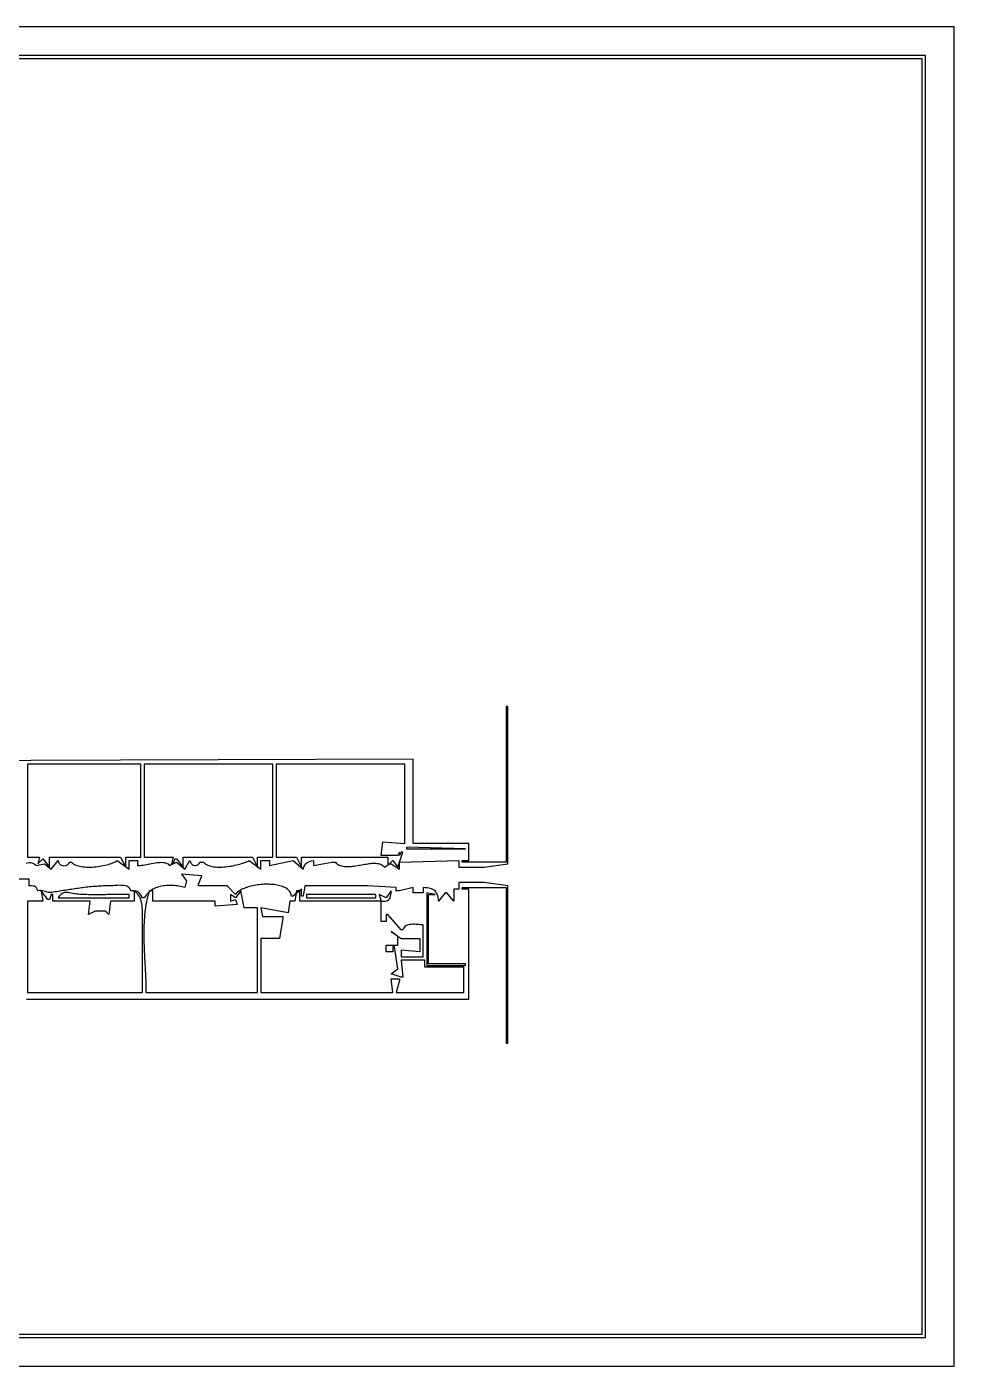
# Model space of a CAD drawing. Header units: metres. Extents: x 0 to 1224, y 0 to 792.
# Drawn here: x 676 to 1224, y 0 to 792 of the extents above; entities that cross this region are included whole.
import ezdxf

# ---------------------------------------------------------------- set-up
doc = ezdxf.new("R2010")
doc.units = ezdxf.units.M

msp = doc.modelspace()

# ---------------------------------------------------------------- linework, layer by layer
for points in [[(0, 792), (0, 0), (1224, 0), (1224, 792), (0, 792)], [(35, 775), (35, 17), (1207, 17), (1207, 775), (35, 775)], [(37, 773), (37, 19), (1205, 19), (1205, 773), (37, 773)], [(675.143, 297.5223), (676.0169, 297.681), (676.8639, 297.7748), (677.6772, 297.7862), (678.45, 297.6979), (679.1755, 297.4925), (679.8468, 297.1526), (680.4572, 296.6609), (681, 296), (686, 297), (690, 294), (694, 299), (694.2985, 298.0816), (694.7483, 297.3217), (695.3214, 296.7228), (695.9901, 296.287), (696.7262, 296.0168), (697.5021, 295.9143), (698.2897, 295.9819), (699.0612, 296.222), (699.7887, 296.6368), (700.4442, 297.2287), (701, 298), (702, 298), (702.4906, 297.5122), (703.0617, 297.0744), (703.7079, 296.6851), (704.4235, 296.3427), (705.2027, 296.0457), (706.0402, 295.7927), (706.9302, 295.5821), (707.8671, 295.4124), (708.8453, 295.2822), (709.8593, 295.1899), (710.9034, 295.134), (711.9719, 295.1131), (713.0594, 295.1256), (714.1601, 295.17), (715.2685, 295.2449), (716.3789, 295.3487), (717.4858, 295.4799), (718.5835, 295.6371), (719.6665, 295.8187), (720.7291, 296.0232), (721.7657, 296.2492), (722.7706, 296.4951), (723.7384, 296.7595), (724.6634, 297.0407), (725.5399, 297.3374), (726.3625, 297.6481), (727.1253, 297.9712), (727.8229, 298.3052), (728.4497, 298.6486), (729, 299), (736, 294), (736, 299), (741, 299), (741, 296), (741.7554, 296.026), (742.5717, 296.099), (743.4412, 296.2117), (744.3565, 296.3566), (745.3097, 296.5262), (746.2936, 296.7132), (747.3003, 296.91), (748.3224, 297.1094), (749.3523, 297.3038), (750.3824, 297.4858), (751.4051, 297.648), (752.4128, 297.783), (753.398, 297.8833), (754.353, 297.9415), (755.2704, 297.9501), (756.1425, 297.9018), (756.9618, 297.7892), (757.7206, 297.6047), (758.4114, 297.3409), (759.0266, 296.9905), (759.5587, 296.546), (760, 296), (764, 298), (769, 294), (772, 299), (772.299, 298.0562), (772.7372, 297.2859), (773.2875, 296.6945), (773.9226, 296.287), (774.6157, 296.0688), (775.3395, 296.0451), (776.0669, 296.2211), (776.7708, 296.6021), (777.4242, 297.1933), (778, 298), (779, 298), (780, 298), (780.5134, 297.4858), (781.1009, 297.0283), (781.7576, 296.6255), (782.4782, 296.2753), (783.2576, 295.9756), (784.0909, 295.7246), (784.9729, 295.5201), (785.8984, 295.3601), (786.8625, 295.2426), (787.8601, 295.1656), (788.886, 295.127), (789.9352, 295.1248), (791.0026, 295.157), (792.083, 295.2216), (793.1715, 295.3164), (794.2629, 295.4396), (795.3521, 295.589), (796.4341, 295.7627), (797.5037, 295.9586), (798.5559, 296.1747), (799.5855, 296.4089), (800.5876, 296.6593), (801.557, 296.9238), (802.4886, 297.2004), (803.3773, 297.487), (804.2181, 297.7816), (805.0058, 298.0823), (805.7355, 298.3869), (806.4019, 298.6935), (807, 299), (814, 294), (814, 299), (819, 299), (819, 296), (833, 299), (839, 294), (839.4142, 295.194), (839.8794, 296.1744), (840.4182, 296.9666), (841.0528, 297.5963), (841.8059, 298.0889), (842.6998, 298.4701), (843.757, 298.7652), (845, 299), (845, 296), (856, 298), (857, 298), (858, 298), (858.5127, 297.4751), (859.0688, 297.02), (859.6658, 296.631), (860.3011, 296.3043), (860.9721, 296.0361), (861.6764, 295.8228), (862.4114, 295.6605), (863.1745, 295.5455), (863.9633, 295.4741), (864.7753, 295.4425), (865.6078, 295.447), (866.4583, 295.4837), (867.3244, 295.5491), (868.2035, 295.6393), (869.093, 295.7506), (869.9905, 295.8792), (870.8934, 296.0213), (871.7991, 296.1733), (872.7052, 296.3314), (873.6091, 296.4919), (874.5083, 296.6509), (875.4002, 296.8048), (876.2823, 296.9497), (877.1521, 297.0821), (878.007, 297.198), (878.8446, 297.2937), (879.6623, 297.3656), (880.4575, 297.4098), (881.2277, 297.4227), (881.9705, 297.4003), (882.6832, 297.3392), (883.3633, 297.2353), (884.0084, 297.0851), (884.6158, 296.8848), (885.1831, 296.6306), (885.7077, 296.3187), (886.187, 295.9455), (886.6186, 295.5072), (887, 295), (890, 297), (891, 297), (896, 294), (896, 298), (931, 299), (931, 295), (946, 295), (960, 297), (960, 390), (959, 390), (959, 298), (933, 298), (933, 299), (937, 299), (937, 309), (904, 309), (904, 359), (731, 358.3349), (625, 358)], [(676, 356), (676, 301), (683, 301), (682, 297), (685, 300), (689, 295), (689, 301), (731, 301), (734, 295), (734, 301), (743, 301), (743, 356), (676, 356)], [(745, 356), (745, 301), (762, 301), (761, 297), (762, 297), (763, 300), (764, 300), (768, 295), (768, 301), (809, 301), (812, 295), (812, 301), (821, 301), (821, 356), (745, 356)], [(823, 356), (823, 301), (835, 301), (838, 295), (838, 301), (889, 301), (889, 297), (890, 297), (892, 299), (895, 295), (898, 304), (897, 304), (896, 302), (896, 304), (895, 302), (885, 302), (886, 310), (899, 309), (899, 356), (823, 356)], [(900, 307), (900, 306), (935, 306), (900, 307)], [(675.2806, 217.0137), (676, 217), (726, 217), (937, 217), (937, 282), (933, 282), (933, 283), (959, 283), (959, 191), (960, 191), (960, 284), (946, 286), (931, 286), (931, 282), (928, 282), (928, 275), (924, 280), (923, 280), (919, 275), (918.9241, 276.1874), (918.7779, 277.2538), (918.5602, 278.2055), (918.2701, 279.0489), (917.9065, 279.7902), (917.4684, 280.4361), (916.9547, 280.9927), (916.3644, 281.4665), (915.6964, 281.8638), (914.9498, 282.1911), (914.1234, 282.4547), (913.2163, 282.661), (912.2274, 282.8164), (911.1556, 282.9273), (910, 283), (910, 280), (904, 280), (904, 283), (896, 281), (895, 281), (894, 281), (894, 283), (876.9992, 283.9846), (840, 284), (839, 278), (838, 278), (838, 282), (833, 278), (832, 278), (831.9096, 278.6477), (831.7465, 279.261), (831.5138, 279.8404), (831.2145, 280.3863), (830.8517, 280.8991), (830.4284, 281.3794), (829.9477, 281.8275), (829.4127, 282.2439), (828.8264, 282.6291), (828.1918, 282.9834), (827.512, 283.3074), (826.7902, 283.6015), (826.0292, 283.8661), (825.2323, 284.1017), (824.4023, 284.3087), (823.5425, 284.4876), (822.6558, 284.6389), (821.7454, 284.7629), (820.8142, 284.8601), (819.8653, 284.931), (818.9018, 284.9761), (817.9267, 284.9957), (816.9431, 284.9903), (815.9541, 284.9603), (814.9627, 284.9063), (813.9719, 284.8287), (812.9848, 284.7278), (812.0045, 284.6042), (811.034, 284.4583), (810.0764, 284.2905), (809.1347, 284.1014), (808.2121, 283.8913), (807.3114, 283.6606), (806.4359, 283.41), (805.5885, 283.1397), (804.7724, 282.8502), (803.9905, 282.542), (803.2459, 282.2156), (802.5418, 281.8713), (801.881, 281.5096), (801.2668, 281.1311), (800.7021, 280.736), (800.19, 280.3249), (799.7336, 279.8983), (799.3359, 279.4564), (799, 279), (794, 284), (777, 284), (777, 285), (779, 290), (767, 291), (770, 287), (769, 283), (768.1524, 283.2373), (767.2835, 283.4543), (766.396, 283.6496), (765.4921, 283.822), (764.5746, 283.9703), (763.6458, 284.0931), (762.7084, 284.1892), (761.7649, 284.2574), (760.8178, 284.2964), (759.8695, 284.3049), (758.9227, 284.2816), (757.9798, 284.2254), (757.0434, 284.1349), (756.116, 284.0089), (755.2001, 283.8461), (754.2982, 283.6453), (753.413, 283.4052), (752.5468, 283.1246), (751.7022, 282.8021), (750.8817, 282.4365), (750.0879, 282.0266), (749.3233, 281.5711), (748.5904, 281.0688), (747.8917, 280.5183), (747.2298, 279.9184), (746.6071, 279.2679), (746.0262, 278.5655), (745.4897, 277.8099), (745, 277), (744, 277), (743.397, 278.025), (742.8079, 278.9004), (742.2081, 279.6279), (741.5729, 280.2096), (740.8775, 280.6475), (740.0972, 280.9435), (739.2073, 281.0996), (738.1831, 281.1178), (737, 281), (736.7477, 281.7885), (736.3665, 282.4482), (735.8695, 282.9897), (735.2695, 283.4233), (734.5795, 283.7594), (733.8125, 284.0086), (732.9815, 284.1813), (732.0993, 284.288), (731.179, 284.339), (730.2336, 284.3449), (729.276, 284.3161), (728.3191, 284.263), (727.376, 284.1962), (726.4595, 284.126), (725.5827, 284.063), (724.7585, 284.0174), (724, 284), (722.9227, 283.9943), (721.8564, 283.9777), (720.8007, 283.9504), (719.7549, 283.913), (718.7184, 283.8659), (717.6906, 283.8094), (716.671, 283.7439), (715.659, 283.6699), (714.6539, 283.5879), (713.6552, 283.4981), (712.6624, 283.4011), (711.6747, 283.2971), (710.6917, 283.1868), (709.7128, 283.0704), (708.7373, 282.9483), (707.7647, 282.8211), (706.7944, 282.6891), (705.8258, 282.5526), (704.8583, 282.4122), (703.8914, 282.2683), (702.9244, 282.1212), (701.9568, 281.9714), (700.988, 281.8192), (700.0173, 281.6652), (699.0443, 281.5096), (698.0683, 281.353), (697.0888, 281.1958), (696.1051, 281.0382), (695.1167, 280.8809), (694.123, 280.7241), (693.1234, 280.5683), (692.1173, 280.4139), (691.1041, 280.2614), (690.0833, 280.1111), (689.0872, 280.0534), (688.178, 280.1519), (687.329, 280.3565), (686.5135, 280.617), (685.7046, 280.8831), (684.8756, 281.1046), (683.9996, 281.2314), (683.05, 281.2132), (682, 281), (681.674, 282.1243), (681.2462, 282.919), (680.6998, 283.4426), (680.0186, 283.7538), (679.1858, 283.9113), (678.1851, 283.9738), (677, 284), (677, 288), (670, 288)], [(684, 281), (685, 275), (676, 275), (676, 221), (744, 221), (744, 264), (744.0031, 264.8892), (744.0093, 265.8011), (744.0135, 266.7311), (744.0109, 267.6747), (743.9964, 268.6276), (743.9652, 269.5853), (743.9123, 270.5433), (743.8328, 271.4972), (743.7216, 272.4425), (743.5739, 273.3747), (743.3848, 274.2895), (743.1492, 275.1823), (742.8622, 276.0486), (742.5189, 276.8842), (742.1144, 277.6844), (741.6437, 278.4449), (741.1018, 279.1611), (740.4839, 279.8287), (739.7849, 280.4431), (739, 281), (739, 275), (725, 275), (724, 267), (722, 269), (717, 269), (716, 269), (712, 267), (713, 275), (691, 275), (691, 279), (690, 279), (689, 276), (688, 276), (684, 281)], [(694, 277), (736, 277), (736, 279), (735.0042, 278.9983), (734.0074, 278.9934), (733.0097, 278.9858), (732.0112, 278.9757), (731.0119, 278.9636), (730.012, 278.9497), (729.0114, 278.9345), (728.0103, 278.9182), (727.0088, 278.9013), (726.0068, 278.8841), (725.0045, 278.867), (724.002, 278.8502), (722.9993, 278.8342), (721.9966, 278.8193), (720.9938, 278.8059), (719.991, 278.7943), (718.9884, 278.785), (717.986, 278.7781), (716.9839, 278.7741), (715.9821, 278.7734), (714.9808, 278.7763), (713.9799, 278.7832), (712.9796, 278.7943), (711.98, 278.8101), (710.9811, 278.831), (709.983, 278.8572), (708.9857, 278.8892), (707.9894, 278.9272), (706.9941, 278.9717), (706, 279.0231), (705.0932, 279.1026), (704.2059, 279.2293), (703.3383, 279.3873), (702.4907, 279.5605), (701.6635, 279.733), (700.857, 279.8886), (700.0714, 280.0115), (699.3072, 280.0856), (698.5646, 280.0948), (697.844, 280.0232), (697.1457, 279.8548), (696.4701, 279.5735), (695.8173, 279.1634), (695.1878, 278.6085), (694.5819, 277.8927), (694, 277)], [(748, 281), (747.7144, 280.1279), (747.4445, 279.2461), (747.1898, 278.3549), (746.9501, 277.4545), (746.725, 276.5453), (746.514, 275.6276), (746.3168, 274.7017), (746.1331, 273.7678), (745.9625, 272.8264), (745.8046, 271.8776), (745.659, 270.9219), (745.5254, 269.9595), (745.4035, 268.9907), (745.2927, 268.0158), (745.1929, 267.0352), (745.1035, 266.0491), (745.0243, 265.0579), (744.9549, 264.0618), (744.8949, 263.0612), (744.8439, 262.0563), (744.8016, 261.0476), (744.7676, 260.0352), (744.7415, 259.0195), (744.723, 258.0008), (744.7117, 256.9794), (744.7072, 255.9556), (744.7092, 254.9297), (744.7173, 253.9021), (744.7312, 252.873), (744.7503, 251.8427), (744.7745, 250.8116), (744.8033, 249.7799), (744.8364, 248.7479), (744.8734, 247.7161), (744.9139, 246.6846), (744.9575, 245.6538), (745.004, 244.6239), (745.0528, 243.5954), (745.1037, 242.5684), (745.1564, 241.5434), (745.2103, 240.5205), (745.2652, 239.5002), (745.3206, 238.4827), (745.3763, 237.4683), (745.4318, 236.4574), (745.4868, 235.4502), (745.541, 234.4471), (745.5938, 233.4483), (745.6451, 232.4542), (745.6944, 231.465), (745.7413, 230.4811), (745.7855, 229.5028), (745.8266, 228.5304), (745.8642, 227.5642), (745.898, 226.6045), (745.9276, 225.6516), (745.9527, 224.7058), (745.9728, 223.7674), (745.9876, 222.8368), (745.9968, 221.9142), (746, 221), (812, 221), (812, 271), (804, 271), (802, 281), (799, 277), (796, 279), (796, 275), (799, 276), (800, 273), (787, 272), (787, 275), (750, 275), (750, 281), (748, 281)], [(835, 281), (834, 275), (831, 275), (830, 268), (814, 271), (815, 266), (827, 266), (827, 265), (825, 253), (814, 253), (814, 221), (892, 221), (891, 229), (896, 229), (896, 228), (894, 221), (934, 221), (934, 236), (911, 236), (911, 240), (897, 240), (898, 230), (897, 230), (891, 232), (895, 235), (893, 248), (892, 248), (892, 245), (888, 245), (888, 249), (895, 249), (895, 254), (891, 257), (897, 253), (908, 253), (908, 245), (897, 246), (897, 242), (910, 242), (910, 261), (909.218, 261.0182), (908.3789, 261.0649), (907.4959, 261.1281), (906.582, 261.1958), (905.6505, 261.2561), (904.7146, 261.2969), (903.7872, 261.3063), (902.8817, 261.2723), (902.0111, 261.1829), (901.1886, 261.0261), (900.4273, 260.79), (899.7404, 260.4626), (899.1411, 260.0318), (898.6425, 259.4858), (898.2577, 258.8125), (898, 258), (897, 258), (889, 267), (888, 267), (888, 263), (885, 263), (885, 275), (886.233, 274.9501), (887.2871, 275.007), (888.176, 275.1748), (888.9136, 275.4576), (889.5136, 275.8595), (889.99, 276.3845), (890.3565, 277.0367), (890.6269, 277.8203), (890.8151, 278.7393), (890.9348, 279.7978), (891, 281), (888, 277), (884, 279), (885, 275), (837, 275), (837, 281), (835, 281)], [(841, 279), (841, 277), (882, 277), (882, 279), (841, 279)], [(912, 280), (912, 237), (935, 237), (935, 238), (913, 238), (913, 279), (917, 279), (912, 280)]]:
    msp.add_lwpolyline(points)

doc.saveas('drawing.dxf')
